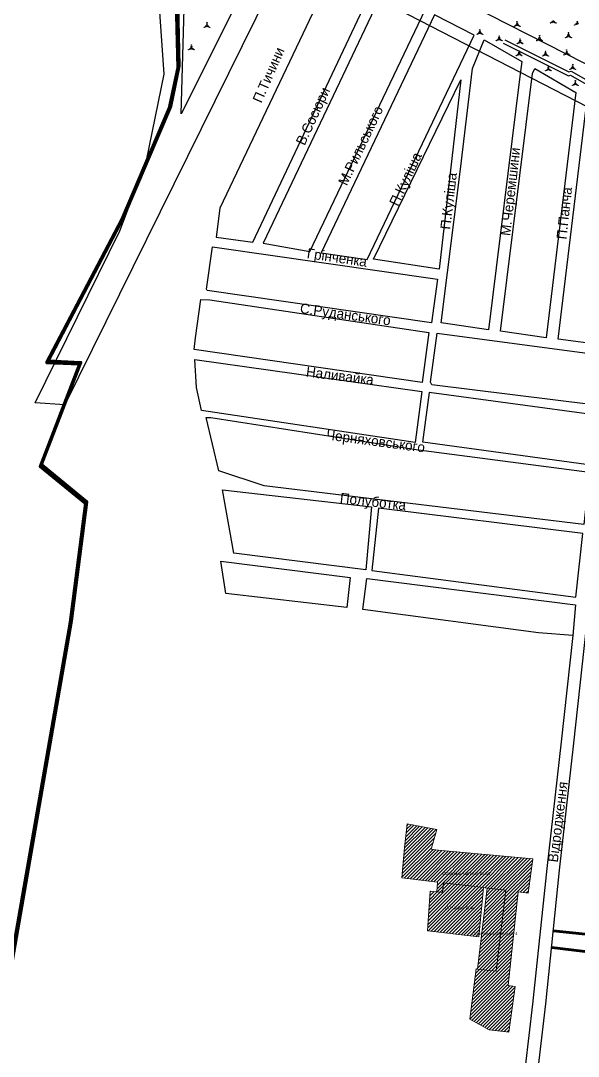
# Model space of a CAD drawing. Header units: millimetres. Extents: x 1379499 to 1411715, y 5652947 to 5671991.
# Drawn here: x 1400016 to 1400904, y 5658119 to 5659768 of the extents above; entities that cross this region are included whole.
import ezdxf
from ezdxf.enums import TextEntityAlignment as Align

# ---------------------------------------------------------------- set-up
doc = ezdxf.new("R2010")
doc.units = ezdxf.units.MM
doc.layers.add('_5Інше', color=252, linetype='Continuous', lineweight=25)
for name, color, linetype in [('вулиці', 7, 'Continuous'), ('ВулНазва', 7, 'Continuous'), ('залізниця', 7, 'Continuous'), ('межа по генплану', 7, 'Continuous'), ('на область', 5, 'Continuous')]:
    doc.layers.add(name, color=color, linetype=linetype)
picture_1 = doc.add_image_def('image1.bmp', size_in_pixel=(3370, 2384))
pattern_1 = [(45, (19203.3615, -9190.9644), (-2.6516504294, 2.6516504294), [])]

# ---------------------------------------------------------------- blocks, each defined once
blk = doc.blocks.new('ЧорнаПрибер')
at = {"layer": '_5Інше', "color": 160}
for points in [[(46520, 26580), (46376, 26657), (45778.7, 26738), (45774, 26640), (45661, 26516), (45578, 26392), (45454, 26425), (45376, 26410), (45187, 26388), (45161, 26472), (45092, 26519), (45016, 26517), (44938, 26604), (44308, 26925)], [(44258, 26887), (44900, 26556), (45010, 26462), (45084, 26468), (45100, 26391), (45162, 26332), (45368, 26354), (45461, 26394), (45604, 26361), (45658, 26418), (45702, 26513), (45796, 26604), (45806, 26710), (46396, 26618), (46505, 26564)]]:
    blk.add_lwpolyline(points, dxfattribs=at)
blk = doc.blocks.new('ЛвЗд')
at = {"layer": '_5Інше', "color": 204, "linetype": 'Continuous'}
for points in [[(44333.029, 26986.193), (44140.105, 26605.979)], [(44369.366, 26976.838), (43952.066, 26143.911)], [(44113.271, 26669.697), (44101.92, 26852.747)], [(44140.105, 26605.979), (44145.843, 26773.496)], [(44084.511, 26532.164), (44113.271, 26669.697)], [(44041.152, 26420.412), (44084.511, 26532.164)], [(43904.783, 26147.342), (44041.152, 26420.412)], [(43952.066, 26143.911), (43904.783, 26147.342)]]:
    blk.add_lwpolyline(points, dxfattribs=at)

msp = doc.modelspace()

# ---------------------------------------------------------------- hatches: boundary and pattern name
at = {"layer": 'вулиці', "lineweight": -2}
h = msp.add_hatch(dxfattribs=at)
h.set_pattern_fill('ANSI31', color=5, scale=30, style=0)
h.set_pattern_definition(pattern_1)
h.paths.add_polyline_path([(1400831.5, 5658433.7), (1400680.6, 5658447.4), (1400669.9, 5658449.1), (1400678.9, 5658480.1), (1400631.5, 5658489.1), (1400627.5, 5658451.7), (1400623, 5658403.1), (1400680, 5658396.2), (1400678.6, 5658381.1), (1400687.8, 5658380.1), (1400689.2, 5658395.2), (1400752.8, 5658387.8), (1400758.9, 5658387.1), (1400788.7, 5658383.5), (1400773, 5658254.5), (1400743.2, 5658258.1), (1400741.1, 5658258.3), (1400731, 5658178.4), (1400762.1, 5658161.1), (1400793.2, 5658157.6), (1400803.3, 5658230.4), (1400792, 5658231.7), (1400808.4, 5658380.8), (1400823.9, 5658379.1)])
h.paths.add_polyline_path([(1400687.1, 5658406.5), (1400764, 5658406.5), (1400764, 5658414.2), (1400687.1, 5658414.2)], flags=24)
h.paths.add_polyline_path([(1400734.5, 5658310.7), (1400807.8, 5658310.7), (1400807.8, 5658318.4), (1400734.5, 5658318.4)], flags=25)
h = msp.add_hatch(dxfattribs=at)
h.set_pattern_fill('ANSI31', color=12, scale=30, style=0)
h.set_pattern_definition(pattern_1)
h.paths.add_polyline_path([(1400689.2, 5658395.2), (1400687.8, 5658380.1), (1400668.3, 5658382.3), (1400664, 5658319), (1400745.5, 5658309.4), (1400752.8, 5658387.8)])
h.paths.add_polyline_path([(1400685.7, 5658351.9), (1400744.9, 5658351.9), (1400744.9, 5658359.4), (1400685.7, 5658359.4)], flags=24)
h.paths.add_polyline_path([(1400724.1, 5658310.8), (1400818.2, 5658310.8), (1400818.2, 5658318.3), (1400724.1, 5658318.3)], flags=9)
h = msp.add_hatch(dxfattribs=at)
h.set_pattern_fill('ANSI31', color=5, scale=30, style=0)
h.set_pattern_definition(pattern_1)
h.paths.add_polyline_path([(1400743.2, 5658258.1), (1400773, 5658254.5), (1400788.7, 5658383.5), (1400758.9, 5658387.1)])
h.paths.add_polyline_path([(1400724.1, 5658310.8), (1400818.2, 5658310.8), (1400818.2, 5658318.3), (1400724.1, 5658318.3)], flags=9)

# ---------------------------------------------------------------- linework, layer by layer
at = {"layer": 'вулиці', "color": 7}
for points in [[(1400333.5, 5659469.7), (1400327.7, 5659423.7), (1400385.7, 5659415.3), (1400579.6, 5659826.5), (1400517.8, 5659858.2), (1400333.5, 5659469.7)], [(1400402.2, 5659413.7), (1400476.4, 5659400.7), (1400659.9, 5659785.6), (1400594.3, 5659818.9), (1400402.2, 5659413.7)], [(1400494.5, 5659398.5), (1400567.7, 5659388), (1400738.4, 5659745.2), (1400675, 5659777.4), (1400494.5, 5659398.5)], [(1400754.3, 5659737.7), (1400813.8, 5659703.1), (1400810.5, 5659675), (1400760.8, 5659276), (1400685.8, 5659286.8), (1400716.2, 5659531.5), (1400735.6, 5659692.1), (1400754.3, 5659737.7)], [(1400834.8, 5659692.2), (1400900.2, 5659653.6), (1400852.5, 5659263.3), (1400779.8, 5659273.7), (1400831.1, 5659684.3), (1400834.8, 5659692.2)], [(1400578.1, 5659388.3), (1400716.9, 5659673.8), (1400682.5, 5659372.3), (1400578.1, 5659388.3)], [(1400921.9, 5659640.7), (1400986.8, 5659602.5), (1400944, 5659251.4), (1400872.1, 5659260.9), (1400917, 5659634.2), (1400921.9, 5659640.7)], [(1400321.4, 5659408.1), (1400679.6, 5659356.4), (1400670.2, 5659287.3), (1400313, 5659338.5), (1400312.2, 5659340.5), (1400321.4, 5659408.1)], [(1400302.9, 5659324), (1400317.5, 5659323.5), (1400666.1, 5659271.6), (1400655.4, 5659191.8), (1400292.4, 5659244.6), (1400294.4, 5659263.1), (1400302.9, 5659324)], [(1400679.3, 5659270.5), (1400937.6, 5659236), (1400927.6, 5659156.5), (1400671, 5659188.4), (1400668.8, 5659192.7), (1400679.2, 5659270.5)], [(1400293.6, 5659228.5), (1400654.7, 5659177.6), (1400644.3, 5659096.4), (1400304, 5659147.4), (1400296.1, 5659184), (1400293.6, 5659228.5)], [(1400666.7, 5659176.4), (1400933.1, 5659140.3), (1400927.9, 5659060), (1400656.4, 5659097.1), (1400667.1, 5659176.3)], [(1400311.3, 5659136.5), (1400319.2, 5659136.5), (1400645.7, 5659085.2), (1400921.8, 5659049), (1400912.5, 5658965.8), (1400404, 5659027.7), (1400331.7, 5659051.2), (1400311.3, 5659136.5)], [(1400942.9, 5659045.5), (1400896.5, 5658617.7), (1400873.7, 5658415.6), (1400851.5, 5658202.5), (1400816, 5657900.9), (1400796.5, 5657709.4)], [(1400337.8, 5659021.2), (1400574.9, 5658993.9), (1400565.9, 5658893.8), (1400355.6, 5658920.1), (1400337.8, 5659021.2)], [(1400586, 5658992.1), (1400575.1, 5658892.9), (1400900.1, 5658850), (1400911.2, 5658951.7), (1400586, 5658992.1)], [(1400335, 5658907.4), (1400541, 5658881.4), (1400535.6, 5658833.9), (1400343.1, 5658856.1), (1400335, 5658907.4)], [(1400567.6, 5658879.8), (1400899.5, 5658837.9), (1400895, 5658789.4), (1400840.3, 5658793.3), (1400561.1, 5658830.6), (1400567.5, 5658879.8)], [(1400895, 5658789.4), (1400876.6, 5658619.9), (1400853.8, 5658418), (1400831.1, 5658201.9), (1400796.1, 5657902.9), (1400768.6, 5657633.3), (1400728.4, 5657315.9), (1400690.4, 5656993.8)]]:
    msp.add_lwpolyline(points, dxfattribs=at)
at = {"layer": 'вулиці', "color": 7, "lineweight": -2}
for points in [[(1400786.8, 5659737.9), (1400888.7, 5659686.8), (1400892.4, 5659687.9), (1400960.2, 5659648.9), (1400997.3, 5659630.2), (1401048.2, 5659604.9), (1401071.8, 5659592.1), (1401078.7, 5659590.4), (1401081.7, 5659594.4), (1401082.4, 5659606.6), (1401087.2, 5659614.2), (1401094.7, 5659620.3), (1401105, 5659636.1), (1401104.5, 5659646.6), (1401098.2, 5659660), (1401097, 5659671.1), (1401104.3, 5659689.7), (1401112.8, 5659711.2), (1401119.6, 5659740.8), (1401119.1, 5659756.9)], [(1400784.1, 5659732.5), (1400888.1, 5659680.3), (1400891.7, 5659681.4), (1400957.3, 5659643.6), (1400994.6, 5659624.8), (1401045.4, 5659599.6), (1401069.6, 5659586.4)]]:
    msp.add_lwpolyline(points, dxfattribs=at)
at = {"layer": 'вулиці', "color": 2, "lineweight": 70}
for points in [[(1400956, 5658309.2), (1400863.9, 5658318.8)], [(1400861.8, 5658292.4), (1401248, 5658245.4), (1401220, 5657957.3)]]:
    msp.add_lwpolyline(points, dxfattribs=at)
at = {"layer": 'вулиці', "color": 7}
for centre, radius in [((1400312.8, 5659762.5), 0.625), ((1400312.8, 5659765), 0.312), ((1400806.5, 5659761.6), 1.25), ((1400806.5, 5659764.1), 0.625), ((1400806.5, 5659766.6), 0.312), ((1400859.6, 5659764.3), 0.312), ((1400861.8, 5659765.5), 0.625), ((1400864, 5659766.8), 1.25), ((1400866.1, 5659765.5), 0.625), ((1400868.3, 5659764.3), 0.312), ((1400900.2, 5659762.5), 0.625), ((1400902.4, 5659763.7), 1.25), ((1400902.4, 5659766.2), 0.625), ((1400308.5, 5659757.5), 0.312), ((1400310.7, 5659758.8), 0.625), ((1400312.8, 5659760), 1.25), ((1400315, 5659758.8), 0.625), ((1400317.2, 5659757.5), 0.312), ((1400742.9, 5659746.3), 0.312), ((1400745, 5659747.6), 0.625), ((1400747.2, 5659748.8), 1.25), ((1400747.2, 5659751.3), 0.625), ((1400747.2, 5659753.8), 0.312), ((1400749.4, 5659747.6), 0.625), ((1400751.5, 5659746.3), 0.312), ((1400802.2, 5659759.1), 0.312), ((1400804.4, 5659760.4), 0.625), ((1400808.7, 5659760.4), 0.625), ((1400810.9, 5659759.1), 0.312), ((1400888.3, 5659746.3), 0.625), ((1400888.3, 5659748.8), 0.312), ((1400898.1, 5659761.2), 0.312), ((1400288.1, 5659729.3), 0.312), ((1400773.6, 5659736.3), 0.312), ((1400775.8, 5659737.6), 0.625), ((1400777.9, 5659738.8), 1.25), ((1400777.9, 5659741.3), 0.625), ((1400777.9, 5659743.8), 0.312), ((1400780.1, 5659737.6), 0.625), ((1400782.3, 5659736.3), 0.312), ((1400806.9, 5659731.7), 0.312), ((1400809.1, 5659732.9), 0.625), ((1400811.2, 5659734.2), 1.25), ((1400811.2, 5659736.7), 0.625), ((1400811.2, 5659739.2), 0.312), ((1400813.4, 5659732.9), 0.625), ((1400815.5, 5659731.7), 0.312), ((1400837.9, 5659736.6), 0.312), ((1400840.1, 5659737.8), 0.625), ((1400842.2, 5659739.1), 1.25), ((1400842.2, 5659741.6), 0.625), ((1400842.2, 5659744.1), 0.312), ((1400844.4, 5659737.8), 0.625), ((1400846.6, 5659736.6), 0.312), ((1400884, 5659741.3), 0.312), ((1400886.2, 5659742.6), 0.625), ((1400888.3, 5659743.8), 1.25), ((1400890.5, 5659742.6), 0.625), ((1400892.7, 5659741.3), 0.312), ((1400283.8, 5659721.8), 0.312), ((1400285.9, 5659723), 0.625), ((1400288.1, 5659724.3), 1.25), ((1400288.1, 5659726.8), 0.625), ((1400290.3, 5659723), 0.625), ((1400292.4, 5659721.8), 0.312), ((1400805.4, 5659712.5), 0.312), ((1400807.5, 5659713.7), 0.625), ((1400809.7, 5659715), 1.25), ((1400809.7, 5659717.5), 0.625), ((1400809.7, 5659720), 0.312), ((1400811.9, 5659713.7), 0.625), ((1400814, 5659712.5), 0.312), ((1400849.6, 5659713.1), 0.625), ((1400851.7, 5659714.3), 1.25), ((1400851.7, 5659716.8), 0.625), ((1400851.7, 5659719.3), 0.312), ((1400853.9, 5659713.1), 0.625), ((1400881.1, 5659713.8), 0.312), ((1400883.3, 5659715), 0.625), ((1400885.4, 5659716.3), 1.25), ((1400885.4, 5659718.8), 0.625), ((1400885.4, 5659721.3), 0.312), ((1400887.6, 5659715), 0.625), ((1400889.8, 5659713.8), 0.312), ((1400847.4, 5659711.8), 0.312), ((1400856.1, 5659711.8), 0.312), ((1400856.2, 5659696), 0.312), ((1400895, 5659695.9), 0.625), ((1400895, 5659698.4), 0.312), ((1400851.9, 5659688.5), 0.312), ((1400854.1, 5659689.7), 0.625), ((1400856.2, 5659691), 1.25), ((1400856.2, 5659693.5), 0.625), ((1400858.4, 5659689.7), 0.625), ((1400860.6, 5659688.5), 0.312), ((1400890.6, 5659690.9), 0.312), ((1400892.8, 5659692.1), 0.625), ((1400895, 5659693.4), 1.25), ((1400897.1, 5659692.1), 0.625), ((1400899.3, 5659690.9), 0.312), ((1400894.8, 5659665.1), 0.312), ((1400897, 5659666.3), 0.625), ((1400899.2, 5659667.6), 1.25), ((1400899.2, 5659670.1), 0.625), ((1400899.2, 5659672.6), 0.312), ((1400901.3, 5659666.3), 0.625), ((1400903.5, 5659665.1), 0.312)]:
    msp.add_circle(centre, radius, dxfattribs=at)
at = {"layer": 'ВулНазва', "color": 7, "lineweight": 9}
for points in [[(1400752.8, 5658387.8), (1400689.2, 5658395.2), (1400687.8, 5658380.1), (1400678.6, 5658381.1), (1400680, 5658396.2), (1400623, 5658403.1), (1400627.5, 5658451.7), (1400631.5, 5658489.1), (1400678.9, 5658480.1), (1400669.9, 5658449.1), (1400680.6, 5658447.4), (1400831.5, 5658433.7), (1400823.9, 5658379.1), (1400808.4, 5658380.8), (1400792, 5658231.7), (1400803.3, 5658230.4), (1400793.2, 5658157.6), (1400762.1, 5658161.1), (1400731, 5658178.4), (1400741.1, 5658258.3), (1400743.2, 5658258.1), (1400773, 5658254.5), (1400788.7, 5658383.5), (1400758.9, 5658387.1), (1400752.8, 5658387.8)], [(1400745.5, 5658309.4), (1400664, 5658319), (1400668.3, 5658382.3), (1400687.8, 5658380.1), (1400689.2, 5658395.2), (1400752.8, 5658387.8), (1400745.5, 5658309.4)], [(1400758.9, 5658387.1), (1400788.7, 5658383.5), (1400773, 5658254.5), (1400743.2, 5658258.1), (1400758.9, 5658387.1)]]:
    msp.add_lwpolyline(points, close=True, dxfattribs=at)
at = {"layer": 'межа по генплану', "color": 3, "lineweight": 70}
msp.add_lwpolyline([(1399661.8, 5656788.5), (1399692.5, 5656887.1), (1399738.1, 5657047.1), (1399797, 5657242.5), (1399925.5, 5657824.8), (1399950.2, 5657954.2), (1399990.2, 5658208.2), (1400095, 5658809.8), (1400119.3, 5658999.3), (1400047.1, 5659058.5), (1400109.8, 5659221.3), (1400057.5, 5659223.6), (1400177.2, 5659451.4), (1400252.9, 5659629), (1400266.3, 5659693.3), (1400262.4, 5659861.1)], dxfattribs=at)
at = {"layer": 'межа по генплану', "color": 5, "lineweight": 70}
msp.add_lwpolyline([(1399661.8, 5656788.5), (1399692.5, 5656887.1), (1399738.1, 5657047.1), (1399797, 5657242.5), (1399925.5, 5657824.8), (1399950.2, 5657954.2), (1399990.2, 5658208.2), (1400095, 5658809.8), (1400119.3, 5658999.3), (1400047.1, 5659058.5), (1400109.8, 5659221.3), (1400057.5, 5659223.6), (1400177.2, 5659451.4), (1400252.9, 5659629), (1400266.3, 5659693.3), (1400262.4, 5659861.1)], dxfattribs=at)
at = {"layer": 'межа по генплану', "color": 1, "lineweight": 70}
msp.add_lwpolyline([(1399664.2, 5656791.3), (1399694.9, 5656889.9), (1399740.5, 5657049.9), (1399799.4, 5657245.3), (1399927.9, 5657827.7), (1399952.6, 5657957), (1399992.6, 5658211), (1400097.4, 5658812.6), (1400121.7, 5659002.1), (1400049.5, 5659061.3), (1400112.3, 5659224.1), (1400059.9, 5659226.4), (1400179.6, 5659454.2), (1400255.3, 5659631.8), (1400268.7, 5659696.1), (1400264.8, 5659863.9)], dxfattribs=at)

# ---------------------------------------------------------------- block references
at = {"layer": 'ВулНазва', "color": 7, "lineweight": 9, "rotation": 0.3369352804739994}
msp.add_blockref('ЛвЗд', (1356288.9, 5632754.6), dxfattribs=at)
at = {"layer": 'залізниця'}
msp.add_blockref('ЧорнаПрибер', (1356125.5, 5633020), dxfattribs=at)

# ---------------------------------------------------------------- texts
at = {"layer": 'ВулНазва', "color": 1, "lineweight": 9}
for s, rotation, p in [('П.Тичини', 66.3978, (1400410.8, 5659681.8)), ('В.Сосюри', 65.3213, (1400483.5, 5659615.3)), ('М.Рильського', 64.6756, (1400557.5, 5659569.3)), ('М.Черемшини', 83.4769, (1400798, 5659495.7)), ('П.Кулiша', 64.8511, (1400630.6, 5659515.2)), ('П.Кулiша', 83.2529, (1400699.4, 5659480.8)), ('П.Панча', 83.6332, (1400881.7, 5659461.6)), ('Грiнченка', 351.6059, (1400519.5, 5659389.1)), ('С.Руданського', 352.123, (1400532.9, 5659298.4)), ('Наливайка', 352.8065, (1400524.6, 5659203.2)), ('Черняховського', 352.4111, (1400581, 5659096.5)), ('Полуботка', 353.3914, (1400577, 5659000.5)), ('Вiдродження', 82.87, (1400873.2, 5658492.1))]:
    msp.add_text(s, height=16, rotation=rotation, dxfattribs=at).set_placement(p, align=Align.MIDDLE)
at = {"layer": 'ВулНазва', "color": 7, "lineweight": 9}
for s, p in [('Пожежна частина № 34', (1400725.6, 5658410.3)), ('ПП Чайка О.Ф.', (1400715.3, 5658355.6)), ('Пожежна частина № 4', (1400771.2, 5658314.5))]:
    msp.add_text(s, height=5, dxfattribs=at).set_placement(p, align=Align.MIDDLE)

# ---------------------------------------------------------------- pictures from other files: only their frames are drawn
at = {"layer": 'на область', "color": 7, "lineweight": -2}
image = msp.add_image(picture_1, insert=(1395288.6, 5652947), size_in_units=(16426, 11620.1), dxfattribs=at)
image.dxf.flags = 7

doc.saveas('drawing.dxf')
